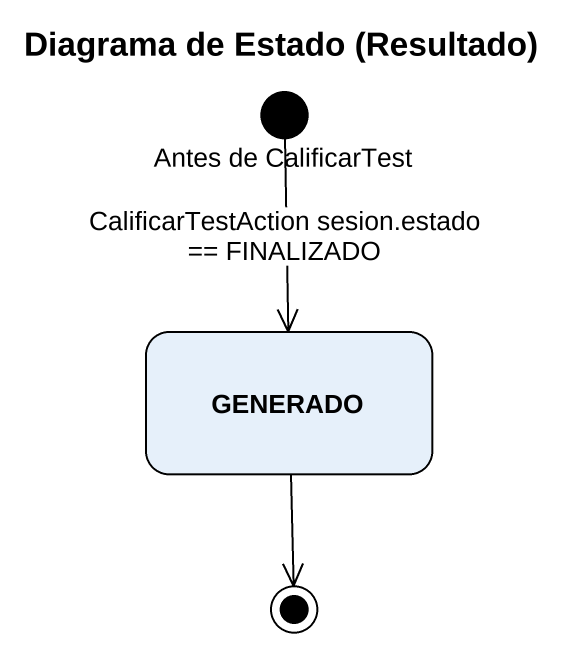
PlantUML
@startuml
title Diagrama de Estado (Resultado)
hide empty description
state "Antes de CalificarTest" as Antes_de_CalificarTest <<start>>
state GENERADO
Antes_de_CalificarTest --> GENERADO : CalificarTestAction sesion.estado == FINALIZADO
GENERADO --> [*]
@enduml
